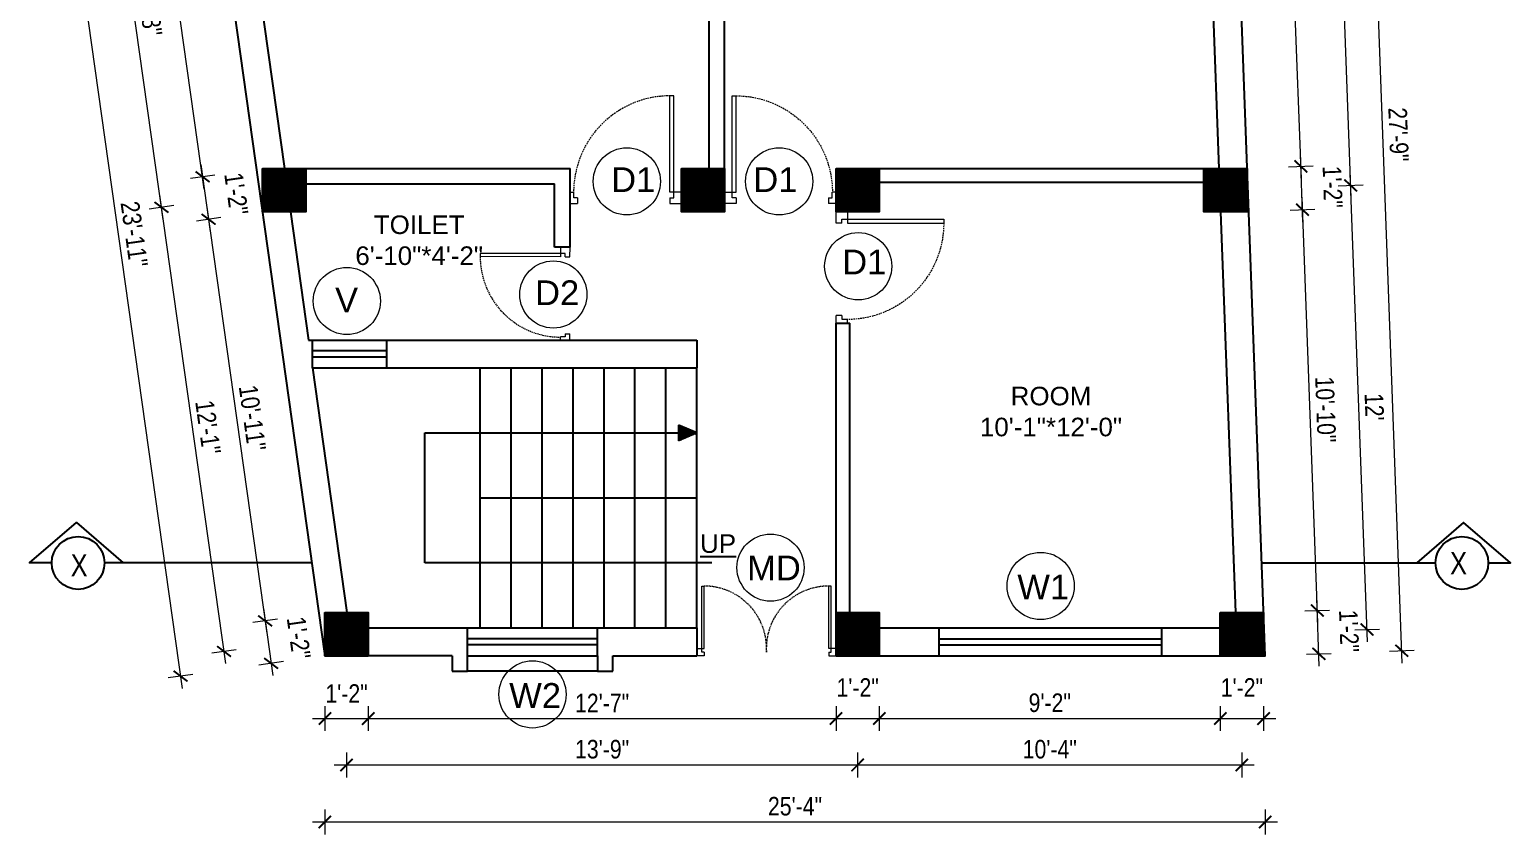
# Model space of a CAD drawing. Header units: inches. Extents: x -5142662 to -4941318, y -3361958 to -3160563.
# Drawn here: x -5006181.3 to -5005702.6, y -3262580.8 to -3262320.7 of the extents above; entities that cross this region are included whole.
import ezdxf

# ---------------------------------------------------------------- set-up
doc = ezdxf.new("R2010")
doc.units = ezdxf.units.IN
doc.header["$LTSCALE"] = 2
doc.header["$MEASUREMENT"] = 0
doc.header["$PDMODE"] = 34
doc.linetypes.add('HIDDEN', pattern=[0.375, 0.25, -0.125])
doc.layers.get('0').update_dxf_attribs({"linetype": 'CONTINUOUS'})
doc.layers.get('DEFPOINTS').update_dxf_attribs({"color": 141, "linetype": 'CONTINUOUS'})
doc.layers.add('A-Hatch', color=7, linetype='CONTINUOUS')
for name, color, linetype, lineweight in [('Annotate-Lite.w', 177, 'CONTINUOUS', 9), ('DIM 1-100', 4, 'CONTINUOUS', 13), ('Door-Window.w', 4, 'CONTINUOUS', 15), ('TEXT', 181, 'CONTINUOUS', 25)]:
    doc.layers.add(name, color=color, linetype=linetype, lineweight=lineweight)
doc.styles.add('ARAIL', font='ARIALN.TTF')
doc.styles.add('arial.', font='arial.ttf')
doc.styles.add('gaurav', font='arial.ttf')
doc.styles.get("Standard").update_dxf_attribs({"font": 'ARIALN.TTF'})
doc.dimstyles.new('1 by 96', dxfattribs={"dimtxt": 6, "dimasz": 4, "dimexe": 4, "dimexo": 4, "dimgap": 2, "dimtad": 1, "dimdec": 0, "dimzin": 0, "dimdsep": 46, "dimlunit": 4, "dimtxsty": 'Standard', "dimblk": 'ARCHTICK', "dimcen": 0, "dimdle": 4, "dimadec": 0, "dimazin": 0, "dimtfac": 1, "dimtdec": 0, "dimtix": 1, "dimtofl": 0, "dimtmove": 1, "dimatfit": 3, "dimldrblk": 'ARCHTICK', "dimfxl": 4, "dimfxlon": 1, "dimtolj": 1, "dimtzin": 0, "dimlwd": -1, "dimlwe": -1, "dimarcsym": 0})

# ---------------------------------------------------------------- blocks, each defined once
blk = doc.blocks.new('3-0')
at = {"ltscale": 3}
for p, q in [((11063.05, 10097.68), (11065.97, 10099.9)), ((11065.25, 10097.81), (11066.71, 10098.92)), ((11065.97, 10099.9), (11066.71, 10098.92)), ((11063.05, 10097.68), (11064.53, 10095.73)), ((11065.99, 10096.84), (11064.53, 10095.73)), ((11065.99, 10096.84), (11065.25, 10097.81)), ((11085.5, 10074.13), (11110.32, 10092.96)), ((11086.24, 10073.15), (11111.05, 10091.97)), ((11111.05, 10091.97), (11110.32, 10092.96)), ((11084.04, 10073.02), (11082.57, 10071.91)), ((11082.57, 10071.91), (11084.79, 10068.98)), ((11084.04, 10073.02), (11084.78, 10072.04)), ((11084.78, 10072.04), (11086.24, 10073.15)), ((11084.79, 10068.98), (11087.72, 10071.2)), ((11086.24, 10073.15), (11085.5, 10074.13)), ((11087.72, 10071.2), (11086.24, 10073.15))]:
    blk.add_line(p, q, dxfattribs=at)
at = {"layer": 'Door-Window.w', "color": 9, "linetype": 'HIDDEN', "lineweight": 18}
blk.add_arc((11085.5, 10074.13), 31.16, 37.1906, 127.1465, dxfattribs=at)
blk = doc.blocks.new('FDFDRE')
at = {"ltscale": 3}
for p, q in [((165701.11, -58637.82), (165701.1, -58641.5)), ((165704.78, -58637.83), (165701.11, -58637.82)), ((165704.78, -58639.66), (165703.55, -58639.66)), ((165703.55, -58639.66), (165703.55, -58641.5)), ((165704.78, -58639.66), (165704.78, -58637.83)), ((165766.98, -58637.83), (165770.65, -58637.82)), ((165766.98, -58639.66), (165766.98, -58637.83)), ((165766.98, -58639.66), (165768.2, -58639.66)), ((165768.2, -58639.66), (165768.2, -58641.5)), ((165770.65, -58637.82), (165770.65, -58641.5)), ((165701.1, -58641.5), (165703.55, -58641.5)), ((165703.55, -58641.5), (165703.53, -58672.63)), ((165703.55, -58641.5), (165704.78, -58641.5)), ((165704.78, -58641.5), (165704.76, -58672.65)), ((165766.98, -58641.5), (165767, -58672.65)), ((165768.2, -58641.5), (165766.98, -58641.5)), ((165770.65, -58641.5), (165768.2, -58641.5)), ((165768.2, -58641.5), (165768.22, -58672.63)), ((165703.53, -58672.63), (165704.76, -58672.65)), ((165768.22, -58672.63), (165767, -58672.65))]:
    blk.add_line(p, q, dxfattribs=at)
at = {"layer": 'Door-Window.w', "color": 9, "linetype": 'HIDDEN', "lineweight": 18}
for centre, start, end in [((165704.78, -58641.5), 269.96183, 3.38353), ((165766.98, -58641.5), 176.61647, 270.03817)]:
    blk.add_arc(centre, 31.16, start, end, dxfattribs=at)
blk = doc.blocks.new('_ArchTick')
at = {"color": 0, "linetype": 'ByBlock', "const_width": 0.15}
blk.add_lwpolyline([(-0.5, -0.5), (0.5, 0.5)], dxfattribs=at)
blk = doc.blocks.new('*D1106')
at = {"layer": 'DEFPOINTS', "color": 0, "ltscale": 0.5, "transparency": 16777216}
for p in [(-5006085.83, -3262523.07), (-5006071.83, -3262523.07), (-5006071.83, -3262543.34)]:
    blk.add_point(p, dxfattribs=at)
at = {"layer": 'DIM 1-100', "color": 0, "ltscale": 0.5, "transparency": 16777216}
for p, q in [((-5006089.83, -3262543.34), (-5006067.83, -3262543.34)), ((-5006085.83, -3262539.34), (-5006085.83, -3262547.34)), ((-5006071.83, -3262539.34), (-5006071.83, -3262547.34))]:
    blk.add_line(p, q, dxfattribs=at)
at = {"layer": 'DIM 1-100', "color": 0, "ltscale": 0.5, "transparency": 16777216, "xscale": 4, "yscale": 4, "zscale": 4, "rotation": 180}
blk.add_blockref('_ArchTick', (-5006085.83, -3262543.34), dxfattribs=at)
at = {"layer": 'DIM 1-100', "color": 0, "ltscale": 0.5, "transparency": 16777216, "xscale": 4, "yscale": 4, "zscale": 4}
blk.add_blockref('_ArchTick', (-5006071.83, -3262543.34), dxfattribs=at)
at = {"layer": 'DIM 1-100', "color": 0, "ltscale": 0.5, "transparency": 16777216, "insert": (-5006078.83, -3262535.26), "char_height": 6, "attachment_point": 5}
blk.add_mtext('\\A1;1\'-2"', dxfattribs=at)
blk = doc.blocks.new('*D1107')
at = {"layer": 'DEFPOINTS', "color": 0, "ltscale": 0.5, "transparency": 16777216}
for p in [(-5006071.83, -3262523.07), (-5005920.59, -3262523.07), (-5005920.59, -3262543.34)]:
    blk.add_point(p, dxfattribs=at)
at = {"layer": 'DIM 1-100', "color": 0, "ltscale": 0.5, "transparency": 16777216}
for p, q in [((-5006075.83, -3262543.34), (-5005916.59, -3262543.34)), ((-5006071.83, -3262539.34), (-5006071.83, -3262547.34)), ((-5005920.59, -3262539.34), (-5005920.59, -3262547.34))]:
    blk.add_line(p, q, dxfattribs=at)
at = {"layer": 'DIM 1-100', "color": 0, "ltscale": 0.5, "transparency": 16777216, "xscale": 4, "yscale": 4, "zscale": 4, "rotation": 180}
blk.add_blockref('_ArchTick', (-5006071.83, -3262543.34), dxfattribs=at)
at = {"layer": 'DIM 1-100', "color": 0, "ltscale": 0.5, "transparency": 16777216, "xscale": 4, "yscale": 4, "zscale": 4}
blk.add_blockref('_ArchTick', (-5005920.59, -3262543.34), dxfattribs=at)
at = {"layer": 'DIM 1-100', "color": 0, "ltscale": 0.5, "transparency": 16777216, "insert": (-5005996.21, -3262538.32), "char_height": 6, "attachment_point": 5}
blk.add_mtext('\\A1;12\'-7"', dxfattribs=at)
blk = doc.blocks.new('*D1108')
at = {"layer": 'DEFPOINTS', "color": 0, "ltscale": 0.5, "transparency": 16777216}
for p in [(-5005920.59, -3262523.07), (-5005906.59, -3262523.07), (-5005906.59, -3262543.34)]:
    blk.add_point(p, dxfattribs=at)
at = {"layer": 'DIM 1-100', "color": 0, "ltscale": 0.5, "transparency": 16777216}
for p, q in [((-5005924.59, -3262543.34), (-5005902.59, -3262543.34)), ((-5005920.59, -3262539.34), (-5005920.59, -3262547.34)), ((-5005906.59, -3262539.34), (-5005906.59, -3262547.34))]:
    blk.add_line(p, q, dxfattribs=at)
at = {"layer": 'DIM 1-100', "color": 0, "ltscale": 0.5, "transparency": 16777216, "xscale": 4, "yscale": 4, "zscale": 4, "rotation": 180}
blk.add_blockref('_ArchTick', (-5005920.59, -3262543.34), dxfattribs=at)
at = {"layer": 'DIM 1-100', "color": 0, "ltscale": 0.5, "transparency": 16777216, "xscale": 4, "yscale": 4, "zscale": 4}
blk.add_blockref('_ArchTick', (-5005906.59, -3262543.34), dxfattribs=at)
at = {"layer": 'DIM 1-100', "color": 0, "ltscale": 0.5, "transparency": 16777216, "insert": (-5005913.59, -3262533.31), "char_height": 6, "attachment_point": 5}
blk.add_mtext('\\A1;1\'-2"', dxfattribs=at)
blk = doc.blocks.new('*D1109')
at = {"layer": 'DEFPOINTS', "color": 0, "ltscale": 0.5, "transparency": 16777216}
for p in [(-5005906.59, -3262523.07), (-5005796.36, -3262523.07), (-5005796.36, -3262543.34)]:
    blk.add_point(p, dxfattribs=at)
at = {"layer": 'DIM 1-100', "color": 0, "ltscale": 0.5, "transparency": 16777216}
for p, q in [((-5005910.59, -3262543.34), (-5005792.36, -3262543.34)), ((-5005906.59, -3262539.34), (-5005906.59, -3262547.34)), ((-5005796.36, -3262539.34), (-5005796.36, -3262547.34))]:
    blk.add_line(p, q, dxfattribs=at)
at = {"layer": 'DIM 1-100', "color": 0, "ltscale": 0.5, "transparency": 16777216, "xscale": 4, "yscale": 4, "zscale": 4, "rotation": 180}
blk.add_blockref('_ArchTick', (-5005906.59, -3262543.34), dxfattribs=at)
at = {"layer": 'DIM 1-100', "color": 0, "ltscale": 0.5, "transparency": 16777216, "xscale": 4, "yscale": 4, "zscale": 4}
blk.add_blockref('_ArchTick', (-5005796.36, -3262543.34), dxfattribs=at)
at = {"layer": 'DIM 1-100', "color": 0, "ltscale": 0.5, "transparency": 16777216, "insert": (-5005851.48, -3262538.27), "char_height": 6, "attachment_point": 5}
blk.add_mtext('\\A1;9\'-2"', dxfattribs=at)
blk = doc.blocks.new('*D1110')
at = {"layer": 'DEFPOINTS', "color": 0, "ltscale": 0.5, "transparency": 16777216}
for p in [(-5005796.36, -3262523.07), (-5005782.36, -3262523.07), (-5005782.36, -3262543.34)]:
    blk.add_point(p, dxfattribs=at)
at = {"layer": 'DIM 1-100', "color": 0, "ltscale": 0.5, "transparency": 16777216}
for p, q in [((-5005800.36, -3262543.34), (-5005778.36, -3262543.34)), ((-5005796.36, -3262539.34), (-5005796.36, -3262547.34)), ((-5005782.36, -3262539.34), (-5005782.36, -3262547.34))]:
    blk.add_line(p, q, dxfattribs=at)
at = {"layer": 'DIM 1-100', "color": 0, "ltscale": 0.5, "transparency": 16777216, "xscale": 4, "yscale": 4, "zscale": 4, "rotation": 180}
blk.add_blockref('_ArchTick', (-5005796.36, -3262543.34), dxfattribs=at)
at = {"layer": 'DIM 1-100', "color": 0, "ltscale": 0.5, "transparency": 16777216, "xscale": 4, "yscale": 4, "zscale": 4}
blk.add_blockref('_ArchTick', (-5005782.36, -3262543.34), dxfattribs=at)
at = {"layer": 'DIM 1-100', "color": 0, "ltscale": 0.5, "transparency": 16777216, "insert": (-5005789.36, -3262533.31), "char_height": 6, "attachment_point": 5}
blk.add_mtext('\\A1;1\'-2"', dxfattribs=at)
blk = doc.blocks.new('*D1111')
at = {"layer": 'DEFPOINTS', "color": 0, "ltscale": 0.5, "transparency": 16777216}
for p in [(-5006141.3, -3262255.28), (-5006123.9, -3262252.83), (-5006106.04, -3262365.57)]:
    blk.add_point(p, dxfattribs=at)
at = {"layer": 'DIM 1-100', "color": 0, "ltscale": 0.5, "transparency": 16777216}
for p, q in [((-5006124.82, -3262372.25), (-5006141.85, -3262251.32)), ((-5006137.34, -3262254.72), (-5006145.26, -3262255.84)), ((-5006121.41, -3262367.74), (-5006129.34, -3262368.85))]:
    blk.add_line(p, q, dxfattribs=at)
at = {"layer": 'DIM 1-100', "color": 0, "ltscale": 0.5, "transparency": 16777216, "xscale": 4, "yscale": 4, "zscale": 4}
for p, rotation in [((-5006141.3, -3262255.28), 98.01894551890346), ((-5006125.37, -3262368.29), 278.0189455189034)]:
    blk.add_blockref('_ArchTick', p, dxfattribs=dict(at, rotation=rotation))
at = {"layer": 'DIM 1-100', "color": 0, "ltscale": 0.5, "transparency": 16777216, "insert": (-5006128.32, -3262311.08), "char_height": 6, "attachment_point": 5, "rotation": 278.0189}
blk.add_mtext('\\A1;9\'-6"', dxfattribs=at)
blk = doc.blocks.new('*D1113')
at = {"layer": 'DEFPOINTS', "color": 0, "ltscale": 0.5, "transparency": 16777216}
for p in [(-5006106.04, -3262365.57), (-5006106.04, -3262379.57), (-5006123.44, -3262382.02)]:
    blk.add_point(p, dxfattribs=at)
at = {"layer": 'DIM 1-100', "color": 0, "ltscale": 0.5, "transparency": 16777216}
for p, q in [((-5006125.93, -3262364.33), (-5006122.88, -3262385.98)), ((-5006121.41, -3262367.74), (-5006129.34, -3262368.85)), ((-5006119.48, -3262381.46), (-5006127.4, -3262382.58))]:
    blk.add_line(p, q, dxfattribs=at)
at = {"layer": 'DIM 1-100', "color": 0, "ltscale": 0.5, "transparency": 16777216, "xscale": 4, "yscale": 4, "zscale": 4}
for p, rotation in [((-5006125.37, -3262368.29), 98.01894551890346), ((-5006123.44, -3262382.02), 278.0189455189034)]:
    blk.add_blockref('_ArchTick', p, dxfattribs=dict(at, rotation=rotation))
at = {"layer": 'DIM 1-100', "color": 0, "ltscale": 0.5, "transparency": 16777216, "insert": (-5006114.48, -3262373.76), "char_height": 6, "attachment_point": 5, "rotation": 278.0189}
blk.add_mtext('\\A1;1\'-2"', dxfattribs=at)
blk = doc.blocks.new('*D1114')
at = {"layer": 'DEFPOINTS', "color": 0, "ltscale": 0.5, "transparency": 16777216}
for p in [(-5006106.04, -3262379.57), (-5006085.83, -3262509.07), (-5006105.16, -3262511.79)]:
    blk.add_point(p, dxfattribs=at)
at = {"layer": 'DIM 1-100', "color": 0, "ltscale": 0.5, "transparency": 16777216}
for p, q in [((-5006124, -3262378.06), (-5006104.6, -3262515.75)), ((-5006119.48, -3262381.46), (-5006127.4, -3262382.58)), ((-5006101.2, -3262511.24), (-5006109.12, -3262512.35))]:
    blk.add_line(p, q, dxfattribs=at)
at = {"layer": 'DIM 1-100', "color": 0, "ltscale": 0.5, "transparency": 16777216, "xscale": 4, "yscale": 4, "zscale": 4}
for p, rotation in [((-5006123.44, -3262382.02), 98.01894551890346), ((-5006105.16, -3262511.79), 278.0189455189034)]:
    blk.add_blockref('_ArchTick', p, dxfattribs=dict(at, rotation=rotation))
at = {"layer": 'DIM 1-100', "color": 0, "ltscale": 0.5, "transparency": 16777216, "insert": (-5006109.29, -3262446.2), "char_height": 6, "attachment_point": 5, "rotation": 278.0189}
blk.add_mtext('\\A1;10\'-11"', dxfattribs=at)
blk = doc.blocks.new('*D1115')
at = {"layer": 'DEFPOINTS', "color": 0, "ltscale": 0.5, "transparency": 16777216}
for p in [(-5006085.83, -3262509.07), (-5006085.83, -3262523.07), (-5006103.22, -3262525.52)]:
    blk.add_point(p, dxfattribs=at)
at = {"layer": 'DIM 1-100', "color": 0, "ltscale": 0.5, "transparency": 16777216}
for p, q in [((-5006105.72, -3262507.83), (-5006102.67, -3262529.48)), ((-5006101.2, -3262511.24), (-5006109.12, -3262512.35)), ((-5006099.26, -3262524.96), (-5006107.19, -3262526.08))]:
    blk.add_line(p, q, dxfattribs=at)
at = {"layer": 'DIM 1-100', "color": 0, "ltscale": 0.5, "transparency": 16777216, "xscale": 4, "yscale": 4, "zscale": 4}
for p, rotation in [((-5006105.16, -3262511.79), 98.01894551890346), ((-5006103.22, -3262525.52), 278.0189455189034)]:
    blk.add_blockref('_ArchTick', p, dxfattribs=dict(at, rotation=rotation))
at = {"layer": 'DIM 1-100', "color": 0, "ltscale": 0.5, "transparency": 16777216, "insert": (-5006094.27, -3262517.26), "char_height": 6, "attachment_point": 5, "rotation": 278.0189}
blk.add_mtext('\\A1;1\'-2"', dxfattribs=at)
blk = doc.blocks.new('*D1102')
at = {"layer": 'DEFPOINTS', "color": 0, "ltscale": 0.5, "transparency": 16777216}
for p in [(-5006099.04, -3262372.57), (-5006138.67, -3262378.15), (-5006078.83, -3262516.07)]:
    blk.add_point(p, dxfattribs=at)
at = {"layer": 'DIM 1-100', "color": 0, "ltscale": 0.5, "transparency": 16777216}
for p, q in [((-5006117.9, -3262525.61), (-5006139.23, -3262374.19)), ((-5006134.71, -3262377.59), (-5006142.63, -3262378.71)), ((-5006114.49, -3262521.09), (-5006122.42, -3262522.21))]:
    blk.add_line(p, q, dxfattribs=at)
at = {"layer": 'DIM 1-100', "color": 0, "ltscale": 0.5, "transparency": 16777216, "xscale": 4, "yscale": 4, "zscale": 4}
for p, rotation in [((-5006138.67, -3262378.15), 98.01894551876403), ((-5006118.45, -3262521.65), 278.018945518764)]:
    blk.add_blockref('_ArchTick', p, dxfattribs=dict(at, rotation=rotation))
at = {"layer": 'DIM 1-100', "color": 0, "ltscale": 0.5, "transparency": 16777216, "insert": (-5006123.6, -3262449.2), "char_height": 6, "attachment_point": 5, "rotation": 278.0189}
blk.add_mtext('\\A1;12\'-1"', dxfattribs=at)
blk = doc.blocks.new('*D1103')
at = {"layer": 'DEFPOINTS', "color": 0, "ltscale": 0.5, "transparency": 16777216}
for p in [(-5006116.9, -3262245.83), (-5006156.53, -3262251.41), (-5006099.04, -3262372.57)]:
    blk.add_point(p, dxfattribs=at)
at = {"layer": 'DIM 1-100', "color": 0, "ltscale": 0.5, "transparency": 16777216}
for p, q in [((-5006152.56, -3262250.85), (-5006160.49, -3262251.97)), ((-5006138.11, -3262382.11), (-5006157.08, -3262247.45)), ((-5006134.71, -3262377.59), (-5006142.63, -3262378.71))]:
    blk.add_line(p, q, dxfattribs=at)
at = {"layer": 'DIM 1-100', "color": 0, "ltscale": 0.5, "transparency": 16777216, "xscale": 4, "yscale": 4, "zscale": 4}
for p, rotation in [((-5006156.53, -3262251.41), 98.01894551877197), ((-5006138.67, -3262378.15), 278.018945518772)]:
    blk.add_blockref('_ArchTick', p, dxfattribs=dict(at, rotation=rotation))
at = {"layer": 'DIM 1-100', "color": 0, "ltscale": 0.5, "transparency": 16777216, "insert": (-5006142.58, -3262314.07), "char_height": 6, "attachment_point": 5, "rotation": 278.0189}
blk.add_mtext('\\A1;10\'-8"', dxfattribs=at)
blk = doc.blocks.new('*D1104')
at = {"layer": 'DEFPOINTS', "color": 0, "ltscale": 0.5, "transparency": 16777216}
for p in [(-5006125.87, -3262238.83), (-5006085.83, -3262523.07), (-5006132.5, -3262529.64)]:
    blk.add_point(p, dxfattribs=at)
at = {"layer": 'DIM 1-100', "color": 0, "ltscale": 0.5, "transparency": 16777216}
for p, q in [((-5006173.1, -3262241.44), (-5006131.94, -3262533.61)), ((-5006168.58, -3262244.84), (-5006176.5, -3262245.96)), ((-5006128.54, -3262529.09), (-5006136.46, -3262530.2))]:
    blk.add_line(p, q, dxfattribs=at)
at = {"layer": 'DIM 1-100', "color": 0, "ltscale": 0.5, "transparency": 16777216, "xscale": 4, "yscale": 4, "zscale": 4}
for p, rotation in [((-5006172.54, -3262245.4), 98.01894551889016), ((-5006132.5, -3262529.64), 278.0189455188902)]:
    blk.add_blockref('_ArchTick', p, dxfattribs=dict(at, rotation=rotation))
at = {"layer": 'DIM 1-100', "color": 0, "ltscale": 0.5, "transparency": 16777216, "insert": (-5006147.51, -3262386.82), "char_height": 6, "attachment_point": 5, "rotation": 278.0189}
blk.add_mtext('\\A1;23\'-11"', dxfattribs=at)
blk = doc.blocks.new('*D1105')
at = {"layer": 'DEFPOINTS', "color": 0, "ltscale": 0.5, "transparency": 16777216}
for p in [(-5006078.83, -3262516.07), (-5005913.59, -3262516.07), (-5005913.59, -3262558.35)]:
    blk.add_point(p, dxfattribs=at)
at = {"layer": 'DIM 1-100', "color": 0, "ltscale": 0.5, "transparency": 16777216}
for p, q in [((-5006082.83, -3262558.35), (-5005909.59, -3262558.35)), ((-5006078.83, -3262554.35), (-5006078.83, -3262562.35)), ((-5005913.59, -3262554.35), (-5005913.59, -3262562.35))]:
    blk.add_line(p, q, dxfattribs=at)
at = {"layer": 'DIM 1-100', "color": 0, "ltscale": 0.5, "transparency": 16777216, "xscale": 4, "yscale": 4, "zscale": 4, "rotation": 180}
blk.add_blockref('_ArchTick', (-5006078.83, -3262558.35), dxfattribs=at)
at = {"layer": 'DIM 1-100', "color": 0, "ltscale": 0.5, "transparency": 16777216, "xscale": 4, "yscale": 4, "zscale": 4}
blk.add_blockref('_ArchTick', (-5005913.59, -3262558.35), dxfattribs=at)
at = {"layer": 'DIM 1-100', "color": 0, "ltscale": 0.5, "transparency": 16777216, "insert": (-5005996.21, -3262553.29), "char_height": 6, "attachment_point": 5}
blk.add_mtext('\\A1;13\'-9"', dxfattribs=at)
blk = doc.blocks.new('*D1121')
at = {"layer": 'DEFPOINTS', "color": 0, "ltscale": 0.5, "transparency": 16777216}
for p in [(-5005913.59, -3262516.07), (-5005789.36, -3262516.09), (-5005789.36, -3262558.35)]:
    blk.add_point(p, dxfattribs=at)
at = {"layer": 'DIM 1-100', "color": 0, "ltscale": 0.5, "transparency": 16777216}
for p, q in [((-5005917.59, -3262558.35), (-5005785.36, -3262558.35)), ((-5005913.59, -3262554.35), (-5005913.59, -3262562.35)), ((-5005789.36, -3262554.35), (-5005789.36, -3262562.35))]:
    blk.add_line(p, q, dxfattribs=at)
at = {"layer": 'DIM 1-100', "color": 0, "ltscale": 0.5, "transparency": 16777216, "xscale": 4, "yscale": 4, "zscale": 4, "rotation": 180}
blk.add_blockref('_ArchTick', (-5005913.59, -3262558.35), dxfattribs=at)
at = {"layer": 'DIM 1-100', "color": 0, "ltscale": 0.5, "transparency": 16777216, "xscale": 4, "yscale": 4, "zscale": 4}
blk.add_blockref('_ArchTick', (-5005789.36, -3262558.35), dxfattribs=at)
at = {"layer": 'DIM 1-100', "color": 0, "ltscale": 0.5, "transparency": 16777216, "insert": (-5005851.48, -3262553.29), "char_height": 6, "attachment_point": 5}
blk.add_mtext('\\A1;10\'-4"', dxfattribs=at)
blk = doc.blocks.new('*D1122')
at = {"layer": 'DEFPOINTS', "color": 0, "ltscale": 0.5, "transparency": 16777216}
for p in [(-5006085.83, -3262523.07), (-5005781.85, -3262523.07), (-5005781.85, -3262576.77)]:
    blk.add_point(p, dxfattribs=at)
at = {"layer": 'DIM 1-100', "color": 0, "ltscale": 0.5, "transparency": 16777216}
for p, q in [((-5006089.83, -3262576.77), (-5005777.85, -3262576.77)), ((-5006085.83, -3262572.77), (-5006085.83, -3262580.77)), ((-5005781.85, -3262572.77), (-5005781.85, -3262580.77))]:
    blk.add_line(p, q, dxfattribs=at)
at = {"layer": 'DIM 1-100', "color": 0, "ltscale": 0.5, "transparency": 16777216, "xscale": 4, "yscale": 4, "zscale": 4, "rotation": 180}
blk.add_blockref('_ArchTick', (-5006085.83, -3262576.77), dxfattribs=at)
at = {"layer": 'DIM 1-100', "color": 0, "ltscale": 0.5, "transparency": 16777216, "xscale": 4, "yscale": 4, "zscale": 4}
blk.add_blockref('_ArchTick', (-5005781.85, -3262576.77), dxfattribs=at)
at = {"layer": 'DIM 1-100', "color": 0, "ltscale": 0.5, "transparency": 16777216, "insert": (-5005933.84, -3262571.71), "char_height": 6, "attachment_point": 5}
blk.add_mtext('\\A1;25\'-4"', dxfattribs=at)
blk = doc.blocks.new('*D1123')
at = {"layer": 'DEFPOINTS', "color": 0, "ltscale": 0.5, "transparency": 16777216}
for p in [(-5005782.36, -3262509.07), (-5005764.99, -3262508.43), (-5005781.85, -3262523.07)]:
    blk.add_point(p, dxfattribs=at)
at = {"layer": 'DIM 1-100', "color": 0, "ltscale": 0.5, "transparency": 16777216}
for p, q in [((-5005764.33, -3262526.43), (-5005765.14, -3262504.43)), ((-5005768.99, -3262508.58), (-5005761, -3262508.28)), ((-5005768.47, -3262522.58), (-5005760.48, -3262522.28))]:
    blk.add_line(p, q, dxfattribs=at)
at = {"layer": 'DIM 1-100', "color": 0, "ltscale": 0.5, "transparency": 16777216, "xscale": 4, "yscale": 4, "zscale": 4}
for p, rotation in [((-5005764.99, -3262508.43), 92.11435361987118), ((-5005764.48, -3262522.43), 272.1143536198712)]:
    blk.add_blockref('_ArchTick', p, dxfattribs=dict(at, rotation=rotation))
at = {"layer": 'DIM 1-100', "color": 0, "ltscale": 0.5, "transparency": 16777216, "insert": (-5005754.72, -3262515.06), "char_height": 6, "attachment_point": 5, "rotation": 272.1144}
blk.add_mtext('\\A1;1\'-2"', dxfattribs=at)
blk = doc.blocks.new('*D1124')
at = {"layer": 'DEFPOINTS', "color": 0, "ltscale": 0.5, "transparency": 16777216}
for p in [(-5005787.66, -3262379.57), (-5005769.78, -3262378.91), (-5005782.36, -3262509.07)]:
    blk.add_point(p, dxfattribs=at)
at = {"layer": 'DIM 1-100', "color": 0, "ltscale": 0.5, "transparency": 16777216}
for p, q in [((-5005764.85, -3262512.43), (-5005769.92, -3262374.91)), ((-5005773.77, -3262379.06), (-5005765.78, -3262378.76)), ((-5005768.99, -3262508.58), (-5005761, -3262508.28))]:
    blk.add_line(p, q, dxfattribs=at)
at = {"layer": 'DIM 1-100', "color": 0, "ltscale": 0.5, "transparency": 16777216, "xscale": 4, "yscale": 4, "zscale": 4}
for p, rotation in [((-5005769.78, -3262378.91), 92.11435361988038), ((-5005764.99, -3262508.43), 272.1143536198803)]:
    blk.add_blockref('_ArchTick', p, dxfattribs=dict(at, rotation=rotation))
at = {"layer": 'DIM 1-100', "color": 0, "ltscale": 0.5, "transparency": 16777216, "insert": (-5005762.33, -3262443.48), "char_height": 6, "attachment_point": 5, "rotation": 272.1144}
blk.add_mtext('\\A1;10\'-10"', dxfattribs=at)
blk = doc.blocks.new('*D1125')
at = {"layer": 'DEFPOINTS', "color": 0, "ltscale": 0.5, "transparency": 16777216}
for p in [(-5005787.66, -3262365.57), (-5005770.29, -3262364.93), (-5005787.66, -3262379.57)]:
    blk.add_point(p, dxfattribs=at)
at = {"layer": 'DIM 1-100', "color": 0, "ltscale": 0.5, "transparency": 16777216}
for p, q in [((-5005769.63, -3262382.91), (-5005770.44, -3262360.93)), ((-5005774.29, -3262365.08), (-5005766.3, -3262364.78)), ((-5005773.77, -3262379.06), (-5005765.78, -3262378.76))]:
    blk.add_line(p, q, dxfattribs=at)
at = {"layer": 'DIM 1-100', "color": 0, "ltscale": 0.5, "transparency": 16777216, "xscale": 4, "yscale": 4, "zscale": 4}
for p, rotation in [((-5005770.29, -3262364.93), 92.11435361988038), ((-5005769.78, -3262378.91), 272.1143536198803)]:
    blk.add_blockref('_ArchTick', p, dxfattribs=dict(at, rotation=rotation))
at = {"layer": 'DIM 1-100', "color": 0, "ltscale": 0.5, "transparency": 16777216, "insert": (-5005760.02, -3262371.55), "char_height": 6, "attachment_point": 5, "rotation": 272.1144}
blk.add_mtext('\\A1;1\'-2"', dxfattribs=at)
blk = doc.blocks.new('*D1126')
at = {"layer": 'DEFPOINTS', "color": 0, "ltscale": 0.5, "transparency": 16777216}
for p in [(-5005794.15, -3262205.89), (-5005776.19, -3262205.22), (-5005787.66, -3262365.57)]:
    blk.add_point(p, dxfattribs=at)
at = {"layer": 'DIM 1-100', "color": 0, "ltscale": 0.5, "transparency": 16777216}
for p, q in [((-5005770.14, -3262368.93), (-5005776.34, -3262201.23)), ((-5005780.19, -3262205.37), (-5005772.19, -3262205.08)), ((-5005774.29, -3262365.08), (-5005766.3, -3262364.78))]:
    blk.add_line(p, q, dxfattribs=at)
at = {"layer": 'DIM 1-100', "color": 0, "ltscale": 0.5, "transparency": 16777216, "xscale": 4, "yscale": 4, "zscale": 4}
for p, rotation in [((-5005776.19, -3262205.22), 92.11435361988038), ((-5005770.29, -3262364.93), 272.1143536198803)]:
    blk.add_blockref('_ArchTick', p, dxfattribs=dict(at, rotation=rotation))
at = {"layer": 'DIM 1-100', "color": 0, "ltscale": 0.5, "transparency": 16777216, "insert": (-5005768.18, -3262284.89), "char_height": 6, "attachment_point": 5, "rotation": 272.1144}
blk.add_mtext('\\A1;13\'-4"', dxfattribs=at)
blk = doc.blocks.new('*D1128')
at = {"layer": 'DEFPOINTS', "color": 0, "ltscale": 0.5, "transparency": 16777216}
for p in [(-5005754.19, -3262371.08), (-5005794.66, -3262372.57), (-5005789.36, -3262516.07)]:
    blk.add_point(p, dxfattribs=at)
at = {"layer": 'DIM 1-100', "color": 0, "ltscale": 0.5, "transparency": 16777216}
for p, q in [((-5005758.19, -3262371.22), (-5005750.2, -3262370.93)), ((-5005748.75, -3262518.57), (-5005754.34, -3262367.08)), ((-5005752.89, -3262514.72), (-5005744.9, -3262514.43))]:
    blk.add_line(p, q, dxfattribs=at)
at = {"layer": 'DIM 1-100', "color": 0, "ltscale": 0.5, "transparency": 16777216, "xscale": 4, "yscale": 4, "zscale": 4}
for p, rotation in [((-5005754.19, -3262371.08), 92.11435361966569), ((-5005748.89, -3262514.58), 272.1143536196657)]:
    blk.add_blockref('_ArchTick', p, dxfattribs=dict(at, rotation=rotation))
at = {"layer": 'DIM 1-100', "color": 0, "ltscale": 0.5, "transparency": 16777216, "insert": (-5005746.54, -3262442.64), "char_height": 6, "attachment_point": 5, "rotation": 272.1144}
blk.add_mtext("\\A1;12'", dxfattribs=at)
blk = doc.blocks.new('*D1129')
at = {"layer": 'DEFPOINTS', "color": 0, "ltscale": 0.5, "transparency": 16777216}
for p in [(-5005801.15, -3262198.89), (-5005760.61, -3262197.39), (-5005794.66, -3262372.57)]:
    blk.add_point(p, dxfattribs=at)
at = {"layer": 'DIM 1-100', "color": 0, "ltscale": 0.5, "transparency": 16777216}
for p, q in [((-5005754.05, -3262375.07), (-5005760.75, -3262193.39)), ((-5005764.6, -3262197.54), (-5005756.61, -3262197.24)), ((-5005758.19, -3262371.22), (-5005750.2, -3262370.93))]:
    blk.add_line(p, q, dxfattribs=at)
at = {"layer": 'DIM 1-100', "color": 0, "ltscale": 0.5, "transparency": 16777216, "xscale": 4, "yscale": 4, "zscale": 4}
for p, rotation in [((-5005760.61, -3262197.39), 92.11435361967179), ((-5005754.19, -3262371.08), 272.1143536196718)]:
    blk.add_blockref('_ArchTick', p, dxfattribs=dict(at, rotation=rotation))
at = {"layer": 'DIM 1-100', "color": 0, "ltscale": 0.5, "transparency": 16777216, "insert": (-5005752.34, -3262284.05), "char_height": 6, "attachment_point": 5, "rotation": 272.1144}
blk.add_mtext('\\A1;14\'-6"', dxfattribs=at)
blk = doc.blocks.new('*D1130')
at = {"layer": 'DEFPOINTS', "color": 0, "ltscale": 0.5, "transparency": 16777216}
for p in [(-5005749.97, -3262188.19), (-5005794.15, -3262189.82), (-5005781.85, -3262523.07)]:
    blk.add_point(p, dxfattribs=at)
at = {"layer": 'DIM 1-100', "color": 0, "ltscale": 0.5, "transparency": 16777216}
for p, q in [((-5005737.52, -3262525.44), (-5005750.12, -3262184.19)), ((-5005753.97, -3262188.34), (-5005745.98, -3262188.04)), ((-5005741.67, -3262521.59), (-5005733.67, -3262521.29))]:
    blk.add_line(p, q, dxfattribs=at)
at = {"layer": 'DIM 1-100', "color": 0, "ltscale": 0.5, "transparency": 16777216, "xscale": 4, "yscale": 4, "zscale": 4}
for p, rotation in [((-5005749.97, -3262188.19), 92.11435361988767), ((-5005737.67, -3262521.44), 272.1143536198877)]:
    blk.add_blockref('_ArchTick', p, dxfattribs=dict(at, rotation=rotation))
at = {"layer": 'DIM 1-100', "color": 0, "ltscale": 0.5, "transparency": 16777216, "insert": (-5005738.76, -3262354.63), "char_height": 6, "attachment_point": 5, "rotation": 272.1144}
blk.add_mtext('\\A1;27\'-9"', dxfattribs=at)

msp = doc.modelspace()

# ---------------------------------------------------------------- hatches: boundary and pattern name
at = {"layer": 'A-Hatch', "ltscale": 0.5}
h = msp.add_hatch(dxfattribs=at)
h.set_pattern_fill('ANSI31', color=256)
h.set_pattern_definition([(45, (85326.67067, -3960.09894), (-0.0883883476483, 0.0883883476483), [])])
h.paths.add_polyline_path([(-5006092.04, -3262365.57), (-5006106.04, -3262365.57), (-5006106.04, -3262379.57), (-5006092.04, -3262379.57)])
h = msp.add_hatch(dxfattribs=at)
h.set_pattern_fill('ANSI31', color=256)
h.set_pattern_definition([(45, (85462.12236, -3960.09894), (-0.0883883476483, 0.0883883476483), [])])
h.paths.add_polyline_path([(-5005956.59, -3262365.57), (-5005970.59, -3262365.57), (-5005970.59, -3262379.57), (-5005956.59, -3262379.57)])
h = msp.add_hatch(dxfattribs=at)
h.set_pattern_fill('ANSI31', color=256)
h.set_pattern_definition([(45, (85512.12236, -3960.09894), (-0.0883883476483, 0.0883883476483), [])])
h.paths.add_polyline_path([(-5005906.59, -3262365.57), (-5005920.59, -3262365.57), (-5005920.59, -3262379.57), (-5005906.59, -3262379.57)])
h = msp.add_hatch(dxfattribs=at)
h.set_pattern_fill('ANSI31', color=256)
h.set_pattern_definition([(45, (85631.05194, -3960.09894), (-0.0883883476483, 0.0883883476483), [])])
h.paths.add_polyline_path([(-5005787.66, -3262365.57), (-5005801.66, -3262365.57), (-5005801.66, -3262379.57), (-5005787.66, -3262379.57)])
h = msp.add_hatch(dxfattribs=at)
h.set_pattern_fill('ANSI31', color=256)
h.set_pattern_definition([(45, (85288.94697, -3672.84031), (-0.0883883476483, 0.0883883476483), [])])
h.paths.add_polyline_path([(-5005971.51, -3262448.56), (-5005971.51, -3262453.58), (-5005965.59, -3262451.07)])
h = msp.add_hatch(dxfattribs=at)
h.set_pattern_fill('ANSI31', color=256)
h.set_pattern_definition([(45, (85346.88666, -4103.59894), (-0.0883883476483, 0.0883883476483), [])])
h.paths.add_polyline_path([(-5006071.83, -3262509.07), (-5006085.83, -3262509.07), (-5006085.83, -3262523.07), (-5006071.83, -3262523.07)])
h = msp.add_hatch(dxfattribs=at)
h.set_pattern_fill('ANSI31', color=256)
h.set_pattern_definition([(45, (85512.12236, -4103.59894), (-0.0883883476483, 0.0883883476483), [])])
h.paths.add_polyline_path([(-5005906.59, -3262509.07), (-5005920.59, -3262509.07), (-5005920.59, -3262523.07), (-5005906.59, -3262523.07)])
h = msp.add_hatch(dxfattribs=at)
h.set_pattern_fill('ANSI31', color=256)
h.set_pattern_definition([(45, (85636.35055, -4103.618), (-0.0883883476483, 0.0883883476483), [])])
h.paths.add_polyline_path([(-5005782.36, -3262509.09), (-5005796.36, -3262509.09), (-5005796.36, -3262523.09), (-5005782.36, -3262523.09)])

# ---------------------------------------------------------------- linework, layer by layer
at = {"ltscale": 0.5}
for p, q in [((-5005796.67, -3262365.57), (-5005802.56, -3262205.89)), ((-5005956.59, -3262370.07), (-5005956.59, -3262223.11)), ((-5005961.59, -3262365.57), (-5005961.59, -3262229.89)), ((-5006114.81, -3262252.83), (-5006098.93, -3262365.57)), ((-5006092.04, -3262365.57), (-5006006.59, -3262365.57)), ((-5006006.59, -3262391.07), (-5006006.59, -3262365.57)), ((-5005920.59, -3262365.57), (-5005796.67, -3262365.57)), ((-5005920.59, -3262370.07), (-5005920.59, -3262365.57)), ((-5006092.04, -3262370.57), (-5006011.59, -3262370.57)), ((-5006011.59, -3262391.07), (-5006011.59, -3262370.57)), ((-5005906.59, -3262370.07), (-5005801.66, -3262370.07)), ((-5006096.95, -3262379.57), (-5006091.11, -3262421.07)), ((-5005791.37, -3262509.09), (-5005796.15, -3262379.57)), ((-5006006.59, -3262391.07), (-5006011.59, -3262391.07)), ((-5005920.59, -3262514.07), (-5005920.59, -3262415.57)), ((-5005920.59, -3262415.57), (-5005916.09, -3262415.57)), ((-5005916.09, -3262509.07), (-5005916.09, -3262415.57)), ((-5006091.11, -3262421.07), (-5005965.59, -3262421.07)), ((-5006089.84, -3262430.07), (-5006089.84, -3262421.07)), ((-5006065.84, -3262430.07), (-5006065.84, -3262421.07)), ((-5005965.59, -3262421.07), (-5005965.59, -3262430.07)), ((-5006065.84, -3262424.57), (-5006089.84, -3262424.57)), ((-5006065.84, -3262426.57), (-5006089.84, -3262426.57)), ((-5006089.84, -3262430.07), (-5006078.71, -3262509.07)), ((-5006089.84, -3262430.07), (-5005965.59, -3262430.07)), ((-5006035.59, -3262472.07), (-5006035.59, -3262430.07)), ((-5006025.59, -3262472.07), (-5006025.59, -3262430.07)), ((-5006015.59, -3262472.07), (-5006015.59, -3262430.07)), ((-5006005.59, -3262472.07), (-5006005.59, -3262430.07)), ((-5005995.59, -3262472.07), (-5005995.59, -3262430.07)), ((-5005985.59, -3262472.07), (-5005985.59, -3262430.07)), ((-5005975.59, -3262472.07), (-5005975.59, -3262430.07)), ((-5005965.59, -3262472.07), (-5005965.59, -3262430.07)), ((-5006053.52, -3262493.07), (-5006053.52, -3262451.07)), ((-5006053.52, -3262451.07), (-5005971.51, -3262451.07)), ((-5005965.59, -3262451.07), (-5005971.51, -3262448.56)), ((-5005971.51, -3262448.56), (-5005971.51, -3262453.58)), ((-5005965.59, -3262451.07), (-5005971.51, -3262453.58)), ((-5006035.59, -3262514.07), (-5006035.59, -3262472.07)), ((-5006035.59, -3262472.07), (-5005965.59, -3262472.07)), ((-5006025.59, -3262514.07), (-5006025.59, -3262472.07)), ((-5006015.59, -3262514.07), (-5006015.59, -3262472.07)), ((-5006005.59, -3262514.07), (-5006005.59, -3262472.07)), ((-5005995.59, -3262514.07), (-5005995.59, -3262472.07)), ((-5005985.59, -3262514.07), (-5005985.59, -3262472.07)), ((-5005975.59, -3262514.07), (-5005975.59, -3262472.07)), ((-5005965.59, -3262514.07), (-5005965.59, -3262472.07)), ((-5005960.75, -3262493.07), (-5006053.52, -3262493.07)), ((-5006071.83, -3262514.07), (-5005965.59, -3262514.07)), ((-5006039.71, -3262523.07), (-5006039.71, -3262514.07)), ((-5005997.71, -3262523.07), (-5005997.71, -3262514.07)), ((-5005965.59, -3262514.07), (-5005965.59, -3262523.07)), ((-5005906.59, -3262514.07), (-5005796.36, -3262514.07)), ((-5005887.22, -3262523.07), (-5005887.22, -3262514.07)), ((-5005815.22, -3262523.07), (-5005815.22, -3262514.07)), ((-5005997.71, -3262517.57), (-5006039.71, -3262517.57)), ((-5005997.71, -3262519.57), (-5006039.71, -3262519.57)), ((-5005887.22, -3262517.57), (-5005815.22, -3262517.57)), ((-5005887.22, -3262519.57), (-5005815.22, -3262519.57)), ((-5006044.71, -3262523.07), (-5006071.83, -3262523.07)), ((-5006044.71, -3262523.07), (-5006044.71, -3262528.07)), ((-5006039.71, -3262528.07), (-5006039.71, -3262523.07)), ((-5005997.71, -3262523.07), (-5005997.71, -3262528.07)), ((-5005992.71, -3262523.07), (-5005965.59, -3262523.07)), ((-5005992.71, -3262528.07), (-5005992.71, -3262523.07)), ((-5006044.71, -3262528.07), (-5006039.71, -3262528.07)), ((-5005997.71, -3262528.07), (-5006039.71, -3262528.07)), ((-5005997.71, -3262528.07), (-5005992.71, -3262528.07))]:
    msp.add_line(p, q, dxfattribs=at)
for points in [[(-5005920.59, -3262523.07), (-5005781.85, -3262523.07), (-5005794.15, -3262189.82), (-5005920.59, -3262208.5)], [(-5005956.59, -3262213.82), (-5006125.87, -3262238.83), (-5006085.83, -3262523.07), (-5006071.83, -3262523.07)], [(-5006039.71, -3262523.07), (-5005997.71, -3262523.07)]]:
    msp.add_lwpolyline(points, dxfattribs=at)
for points in [[(-5006106.04, -3262365.57), (-5006092.04, -3262365.57), (-5006092.04, -3262379.57), (-5006106.04, -3262379.57)], [(-5005970.59, -3262365.57), (-5005956.59, -3262365.57), (-5005956.59, -3262379.57), (-5005970.59, -3262379.57)], [(-5005920.59, -3262365.57), (-5005906.59, -3262365.57), (-5005906.59, -3262379.57), (-5005920.59, -3262379.57)], [(-5005801.66, -3262365.57), (-5005787.66, -3262365.57), (-5005787.66, -3262379.57), (-5005801.66, -3262379.57)], [(-5006085.83, -3262509.07), (-5006071.83, -3262509.07), (-5006071.83, -3262523.07), (-5006085.83, -3262523.07)], [(-5005920.59, -3262509.07), (-5005906.59, -3262509.07), (-5005906.59, -3262523.07), (-5005920.59, -3262523.07)], [(-5005796.36, -3262509.07), (-5005782.36, -3262509.07), (-5005782.36, -3262523.07), (-5005796.36, -3262523.07)]]:
    msp.add_lwpolyline(points, close=True, dxfattribs=at)
at = {"layer": 'Annotate-Lite.w', "ltscale": 0.005}
for centre in [(-5005988.21, -3262369.77), (-5005938.97, -3262369.77), (-5005913.4, -3262397.19), (-5006011.97, -3262406.31), (-5006078.76, -3262408.43), (-5005941.75, -3262494.58), (-5005854.43, -3262500.5), (-5006018.71, -3262535.54)]:
    msp.add_circle(centre, 10.86, dxfattribs=at)
at = {"layer": 'TEXT'}
for points in [[(-5006174.16, -3262493.07), (-5006181.3, -3262493.07), (-5006166.16, -3262479.98), (-5006151.02, -3262493.07)], [(-5005709.7, -3262493.07), (-5005702.56, -3262493.07), (-5005717.7, -3262479.98), (-5005732.84, -3262493.07)], [(-5006090.05, -3262493.07), (-5006157.09, -3262493.07)], [(-5005782.95, -3262493.07), (-5005726.77, -3262493.07)]]:
    msp.add_lwpolyline(points, dxfattribs=at)
for centre in [(-5006165.63, -3262493.07), (-5005718.23, -3262493.07)]:
    msp.add_circle(centre, 8.53, dxfattribs=at)

# ---------------------------------------------------------------- block references
at = {"layer": 'Door-Window.w', "linetype": 'ByBlock'}
for p, xscale, yscale, zscale, rotation in [((-5004650.03, -3277290.69), 0.999791003999291, 0.9997910037636757, 0.9997910039624013, 52.80940477362314), ((-5007277.15, -3277290.69), -0.9997910039992908, 0.9997910037636757, 0.9997910039624013, 307.1905952263768), ((-5020834.32, -3261059.01), -0.9997910039992909, 0.9997910037636757, 0.9997910039624013, 217.1905952263769), ((-4993577.03, -3261307.16), 0.8331589851548311, 0.8331589852459729, 0.8331589850765497, 142.7330628721138)]:
    msp.add_blockref('3-0', p, dxfattribs=dict(at, xscale=xscale, yscale=yscale, zscale=zscale, rotation=rotation))
at = {"layer": 'Door-Window.w', "ltscale": 0.005, "xscale": 0.6470768260790415, "yscale": 0.6470768260790415, "zscale": 0.6470768261384909, "rotation": 180}
msp.add_blockref('FDFDRE', (-4898699.24, -3300466.25), dxfattribs=at)

# ---------------------------------------------------------------- texts
at = {"layer": 'Annotate-Lite.w', "ltscale": 0.005, "char_height": 8, "style": 'gaurav'}
for s, insert, attachment_point in [('D1', (-5005993.3, -3262365.21), 1), ('D1', (-5005933.05, -3262365.21), 3), ('D1', (-5005918.59, -3262399.83), 7), ('V', (-5006082.55, -3262412.08), 7), ('D2', (-5006017.89, -3262401.76), 1), ('MD', (-5005949.35, -3262490.68), 1), ('W1', (-5005861.97, -3262496.85), 1), ('W2', (-5006026.25, -3262531.89), 1)]:
    msp.add_mtext_dynamic_manual_height_columns(s, width=8, gutter_width=100, heights=[0], dxfattribs=dict(at, insert=insert, attachment_point=attachment_point))
at = {"layer": 'TEXT', "lineweight": -2, "char_height": 6, "attachment_point": 5, "style": 'arial.'}
for s, insert in [('TOILET\\P6\'-10"*4\'-2"', (-5006055.35, -3262388.82)), ('ROOM\\P10\'-1"*12\'-0"', (-5005851.08, -3262444.18))]:
    msp.add_mtext_dynamic_manual_height_columns(s, width=45.7314, gutter_width=30, heights=[0], dxfattribs=dict(at, insert=insert))
at = {"layer": 'TEXT', "lineweight": -2, "insert": (-5005958.72, -3262486.86), "char_height": 6, "width": 26.6739, "attachment_point": 5, "style": 'arial.'}
msp.add_mtext('{\\LUP}', dxfattribs=at)
at = {"layer": 'TEXT', "char_height": 7.2, "style": 'ARAIL'}
for insert, attachment_point in [((-5006162.54, -3262490.23), 3), ((-5005722.07, -3262489.57), 1)]:
    msp.add_mtext_dynamic_manual_height_columns('X', width=125.4648, gutter_width=90, heights=[0], dxfattribs=dict(at, insert=insert, attachment_point=attachment_point))

# ---------------------------------------------------------------- dimensions: what is measured, and where the dimension line sits
at = {"layer": 'DIM 1-100', "ltscale": 0.5}
for p1, p2, distance, picture, middle in [((-5005781.85, -3262523.07), (-5005794.15, -3262189.82), -44.21, '*D1130', (-5005738.76, -3262354.63)), ((-5006125.87, -3262238.83), (-5006085.83, -3262523.07), -47.13, '*D1104', (-5006147.51, -3262386.82)), ((-5005789.36, -3262516.07), (-5005794.66, -3262372.57), -40.5, '*D1128', (-5005746.54, -3262442.64)), ((-5006078.83, -3262516.07), (-5006099.04, -3262372.57), 40.02, '*D1102', (-5006123.6, -3262449.2))]:
    dim = msp.add_aligned_dim(p1=p1, p2=p2, distance=distance, dimstyle='1 by 96', dxfattribs=at)
    dim.commit()
    dim.dimension.update_dxf_attribs({"geometry": picture, "text_midpoint": middle})
for base, p1, p2, angle, picture, middle in [((-5005760.61, -3262197.39), (-5005794.66, -3262372.57), (-5005801.15, -3262198.89), 272.1144, '*D1129', (-5005752.34, -3262284.05)), ((-5005776.19, -3262205.22), (-5005787.66, -3262365.57), (-5005794.15, -3262205.89), 272.1144, '*D1126', (-5005768.18, -3262284.89)), ((-5006156.53, -3262251.41), (-5006099.04, -3262372.57), (-5006116.9, -3262245.83), 278.0189, '*D1103', (-5006142.58, -3262314.07)), ((-5006141.3, -3262255.28), (-5006106.04, -3262365.57), (-5006123.9, -3262252.83), 278.0189, '*D1111', (-5006128.32, -3262311.08)), ((-5005769.78, -3262378.91), (-5005782.36, -3262509.07), (-5005787.66, -3262379.57), 272.1144, '*D1124', (-5005762.33, -3262443.48)), ((-5006105.16, -3262511.79), (-5006106.04, -3262379.57), (-5006085.83, -3262509.07), 278.0189, '*D1114', (-5006109.29, -3262446.2))]:
    dim = msp.add_linear_dim(base=base, p1=p1, p2=p2, angle=angle, dimstyle='1 by 96', dxfattribs=at)
    dim.commit()
    dim.dimension.update_dxf_attribs({"geometry": picture, "text_midpoint": middle})
for base, p1, p2, angle, picture, middle, dimtype in [((-5005770.29, -3262364.93), (-5005787.66, -3262379.57), (-5005787.66, -3262365.57), 272.1144, '*D1125', (-5005765.03, -3262371.73), 160), ((-5006123.44, -3262382.02), (-5006106.04, -3262365.57), (-5006106.04, -3262379.57), 278.0189, '*D1113', (-5006119.44, -3262374.46), 160), ((-5005764.99, -3262508.43), (-5005781.85, -3262523.07), (-5005782.36, -3262509.07), 92.1144, '*D1123', (-5005759.73, -3262515.24), 161), ((-5006103.22, -3262525.52), (-5006085.83, -3262509.07), (-5006085.83, -3262523.07), 278.0189, '*D1115', (-5006099.23, -3262517.96), 160)]:
    dim = msp.add_linear_dim(base=base, p1=p1, p2=p2, angle=angle, dimstyle='1 by 96', dxfattribs=at)
    dim.commit()
    dim.dimension.update_dxf_attribs({"geometry": picture, "text_midpoint": middle, "dimtype": dimtype})
for base, p1, p2, picture, middle in [((-5005913.59, -3262558.35), (-5006078.83, -3262516.07), (-5005913.59, -3262516.07), '*D1105', (-5005996.21, -3262553.29)), ((-5005789.36, -3262558.35), (-5005913.59, -3262516.07), (-5005789.36, -3262516.09), '*D1121', (-5005851.48, -3262553.29)), ((-5005781.85, -3262576.77), (-5006085.83, -3262523.07), (-5005781.85, -3262523.07), '*D1122', (-5005933.84, -3262571.71)), ((-5005920.59, -3262543.34), (-5006071.83, -3262523.07), (-5005920.59, -3262523.07), '*D1107', (-5005996.21, -3262538.32)), ((-5005796.36, -3262543.34), (-5005906.59, -3262523.07), (-5005796.36, -3262523.07), '*D1109', (-5005851.48, -3262538.27))]:
    dim = msp.add_linear_dim(base=base, p1=p1, p2=p2, dimstyle='1 by 96', dxfattribs=at)
    dim.commit()
    dim.dimension.update_dxf_attribs({"geometry": picture, "text_midpoint": middle})
for base, p1, p2, picture, middle in [((-5006071.83, -3262543.34), (-5006085.83, -3262523.07), (-5006071.83, -3262523.07), '*D1106', (-5006078.83, -3262540.27)), ((-5005906.59, -3262543.34), (-5005920.59, -3262523.07), (-5005906.59, -3262523.07), '*D1108', (-5005913.59, -3262538.32)), ((-5005782.36, -3262543.34), (-5005796.36, -3262523.07), (-5005782.36, -3262523.07), '*D1110', (-5005789.36, -3262538.32))]:
    dim = msp.add_linear_dim(base=base, p1=p1, p2=p2, dimstyle='1 by 96', dxfattribs=at)
    dim.commit()
    dim.dimension.update_dxf_attribs({"geometry": picture, "text_midpoint": middle, "dimtype": 160})

doc.saveas('drawing.dxf')
